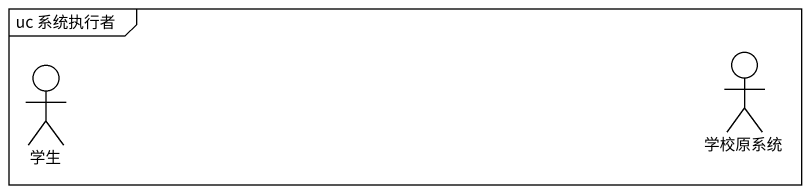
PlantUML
@startuml
mainframe uc 系统执行者
actor 学生
actor 学校原系统
@enduml
